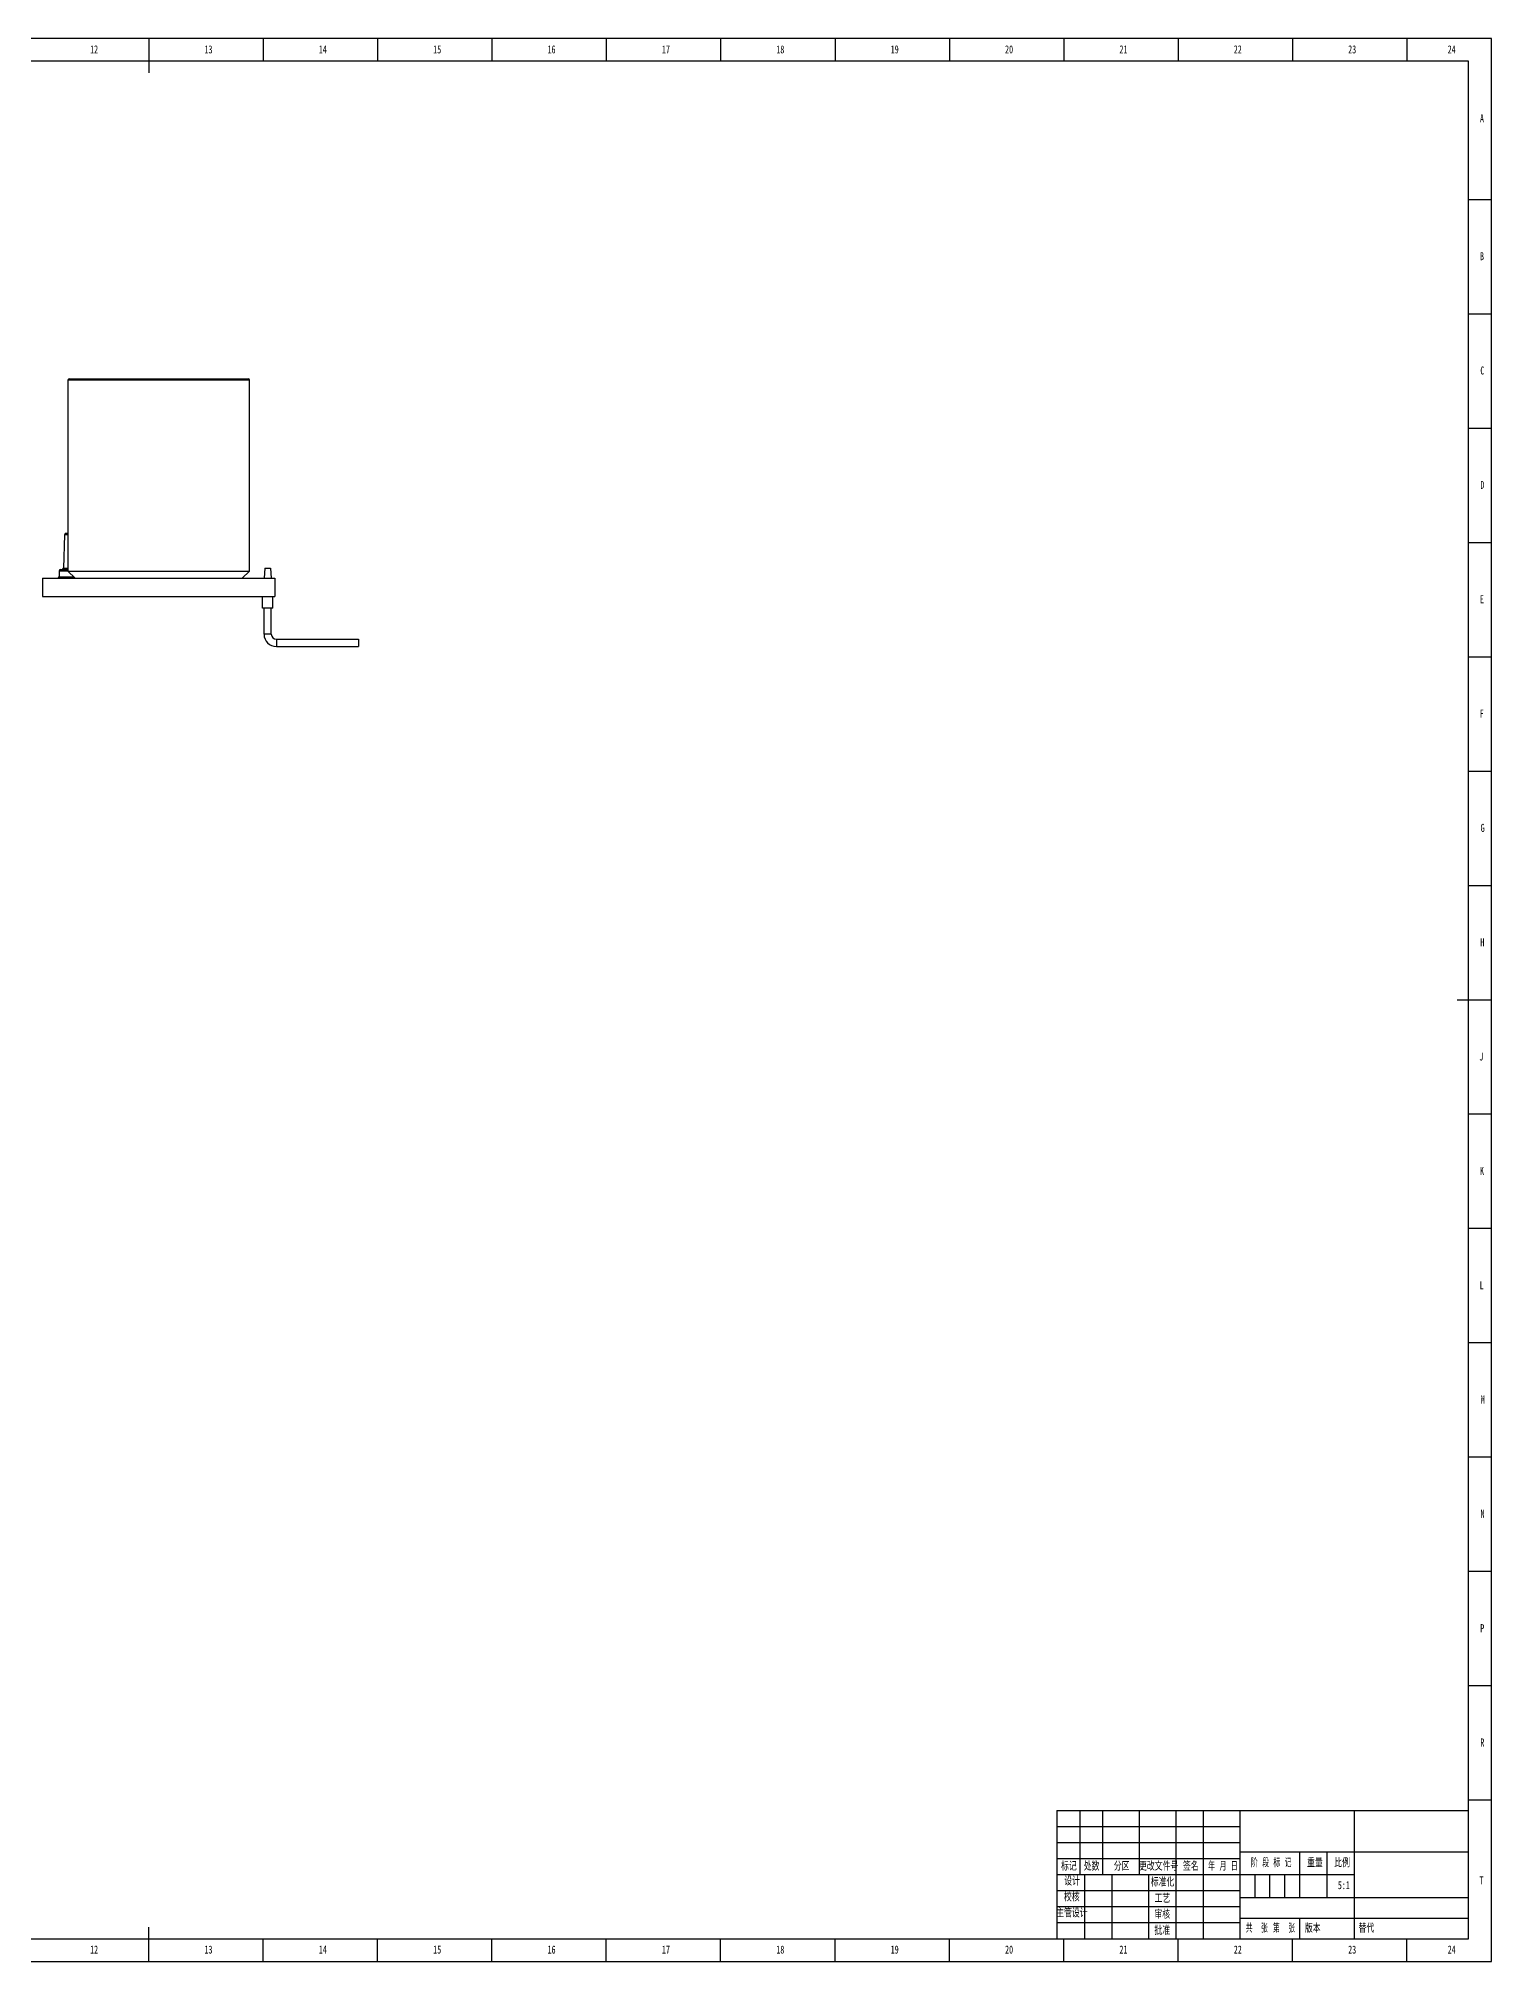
# Model space of a CAD drawing. Header units: millimetres. Extents: x 0 to 1189, y 0 to 841.
# Drawn here: x 554 to 1189, y 0 to 841 of the extents above; entities that cross this region are included whole.
import ezdxf

# ---------------------------------------------------------------- set-up
doc = ezdxf.new("R2010")
doc.units = ezdxf.units.MM
for name, color, linetype in [('10', 7, 'Continuous'), ('5', 7, 'Continuous'), ('9', 7, 'Continuous'), ('SLD-0', 7, 'Continuous')]:
    doc.layers.add(name, color=color, linetype=linetype)
doc.styles.add('SLDTEXTSTYLE0', font='TXT', dxfattribs={"width": 0.7, "bigfont": 'bigfont'})
doc.styles.add('SLDTEXTSTYLE1', font='TXT', dxfattribs={"width": 0.6, "bigfont": 'bigfont'})
doc.styles.add('SLDTEXTSTYLE2', font='TXT', dxfattribs={"width": 0.614286, "bigfont": 'bigfont'})
doc.styles.add('SLDTEXTSTYLE3', font='TXT', dxfattribs={"width": 0.62, "bigfont": 'bigfont'})
doc.styles.add('SLDTEXTSTYLE5', font='TXT', dxfattribs={"width": 0.7})

msp = doc.modelspace()

# ---------------------------------------------------------------- linework, layer by layer
at = {"color": 7, "linetype": 'Continuous', "lineweight": 25}
for p, q in [((566.663, 691.586), (566.663, 608.083)), ((646.038, 691.586), (566.663, 691.586)), ((567.298, 692.221), (645.403, 692.221)), ((646.038, 608.083), (646.038, 691.586)), ((565.196, 623.98), (564.684, 609.331)), ((566.663, 623.98), (565.196, 623.98)), ((565.831, 624.593), (566.663, 624.593)), ((562.758, 608.083), (562.758, 605.543)), ((566.663, 608.083), (562.758, 608.083)), ((562.758, 605.543), (569.203, 605.543)), ((563.393, 608.718), (566.663, 608.718)), ((564.684, 609.331), (566.663, 609.331)), ((566.663, 608.083), (569.838, 604.908)), ((566.663, 608.083), (646.038, 608.083)), ((642.863, 604.908), (646.038, 608.083)), ((652.699, 609.353), (652.388, 604.908)), ((652.699, 609.353), (655.252, 609.353)), ((655.252, 609.353), (655.563, 604.908)), ((555.551, 604.908), (555.551, 596.971)), ((555.551, 604.908), (657.151, 604.908)), ((657.151, 604.908), (657.151, 596.971)), ((555.551, 596.971), (657.151, 596.971)), ((651.753, 591.891), (651.753, 596.971)), ((656.198, 591.891), (651.753, 591.891)), ((652.388, 580.461), (652.388, 591.891)), ((655.563, 580.461), (655.563, 591.891)), ((656.198, 591.891), (656.198, 596.971)), ((655.563, 580.461), (652.388, 580.461)), ((657.786, 578.238), (657.786, 575.063)), ((657.786, 578.238), (693.663, 578.238)), ((657.786, 575.063), (693.663, 575.063)), ((693.663, 578.238), (693.663, 575.063))]:
    msp.add_line(p, q, dxfattribs=at)
for centre, radius, start, end in [((567.298, 691.586), 0.635, 90, 180), ((645.403, 691.586), 0.635, 0, 90), ((565.831, 623.958), 0.635, 90, 178), ((562.123, 605.543), 0.635, 270, 0), ((563.393, 608.083), 0.635, 90, 180), ((564.05, 609.353), 0.635, 270, 358), ((657.786, 580.461), 5.398, 180, 270), ((657.786, 580.461), 2.222, 180, 270)]:
    msp.add_arc(centre, radius, start, end, dxfattribs=at)
at = {"layer": '5', "color": 7}
for p, q in [((1189, 841), (0, 841)), ((1189, 0), (1189, 841)), ((999, 59), (1079, 59)), ((999, 52), (1079, 52)), ((1085.5, 38), (1085.5, 28)), ((1092, 38), (1092, 28)), ((1098.5, 38), (1098.5, 28)), ((0, 0), (1189, 0))]:
    msp.add_line(p, q, dxfattribs=at)
at = {"layer": '5', "lineweight": 25}
for p, q in [((602, 841), (602, 826)), ((1189, 420.5), (1174, 420.5)), ((1105, 18.982), (1105, 10)), ((602, 0), (602, 15))]:
    msp.add_line(p, q, dxfattribs=at)
at = {"layer": '5'}
for p, q in [((652, 841), (652, 831.05)), ((702, 841), (702, 831.05)), ((752, 841), (752, 831.05)), ((802, 841), (802, 831.05)), ((852, 841), (852, 831.05)), ((902, 841), (902, 831.05)), ((952, 841), (952, 831.05)), ((1002, 841), (1002, 831.05)), ((1052, 841), (1052, 831.05)), ((1102, 841), (1102, 831.05)), ((1152, 841), (1152, 831.05)), ((1189, 770.5), (1179, 770.5)), ((1189, 720.5), (1179, 720.5)), ((1189, 670.5), (1179, 670.5)), ((1189, 620.5), (1179, 620.5)), ((1189, 570.5), (1179, 570.5)), ((1189, 520.5), (1179, 520.5)), ((1189, 470.5), (1179, 470.5)), ((1189, 370.5), (1179, 370.5)), ((1189, 320.5), (1179, 320.5)), ((1189, 270.5), (1179, 270.5)), ((1189, 220.5), (1179, 220.5)), ((1189, 170.5), (1179, 170.5)), ((1189, 120.5), (1179, 120.5)), ((1189, 70.5), (1179, 70.5)), ((652, 0), (652, 10)), ((702, 0), (702, 10)), ((752, 0), (752, 10)), ((802, 0), (802, 10)), ((852, 0), (852, 10)), ((902, 0), (902, 10)), ((952, 0), (952, 10)), ((1002, 0), (1002, 10)), ((1052, 0), (1052, 10)), ((1102, 0), (1102, 10)), ((1152, 0), (1152, 10))]:
    msp.add_line(p, q, dxfattribs=at)
at = {"layer": '5', "color": 7, "lineweight": 25}
for p, q in [((1179, 831.05), (25, 831.05)), ((1179, 10), (1179, 831.05)), ((999, 66), (1179, 66)), ((999, 66), (999, 10)), ((1009, 66), (1009, 38)), ((1019, 66), (1019, 38)), ((1035, 66), (1035, 38)), ((1051, 66), (1051, 10)), ((1063, 66), (1063, 10)), ((1079, 66), (1079, 10)), ((1129, 66), (1129, 38)), ((999, 45), (1079, 45)), ((1079, 48), (1179, 48)), ((1105, 48), (1105, 28)), ((1117, 48), (1117, 28)), ((999, 38), (1129, 38)), ((1011, 38), (1011, 10)), ((1023, 38), (1023, 10)), ((1039, 38), (1039, 10)), ((1129, 38), (1129, 10)), ((999, 31), (1079, 31)), ((1079, 28), (1179, 28)), ((999, 24), (1079, 24)), ((999, 17), (1079, 17)), ((1079.006, 18.982), (1179, 18.982)), ((0, 10), (1179, 10))]:
    msp.add_line(p, q, dxfattribs=at)

# ---------------------------------------------------------------- texts
at = {"layer": '10', "char_height": 3.5, "attachment_point": 2}
for s, insert, style in [('12', (578.089, 837.984), 'SLDTEXTSTYLE5'), ('13', (628.089, 837.984), 'SLDTEXTSTYLE5'), ('14', (678.089, 837.984), 'SLDTEXTSTYLE5'), ('15', (728.089, 837.984), 'SLDTEXTSTYLE5'), ('16', (778.091, 837.984), 'SLDTEXTSTYLE5'), ('17', (828.091, 837.984), 'SLDTEXTSTYLE5'), ('18', (878.091, 837.984), 'SLDTEXTSTYLE5'), ('19', (928.091, 837.984), 'SLDTEXTSTYLE5'), ('20', (978.089, 837.984), 'SLDTEXTSTYLE5'), ('21', (1028.089, 837.984), 'SLDTEXTSTYLE5'), ('22', (1078.089, 837.984), 'SLDTEXTSTYLE5'), ('23', (1128.089, 837.984), 'SLDTEXTSTYLE5'), ('24', (1171.589, 837.984), 'SLDTEXTSTYLE5'), ('A', (1184.82, 807.79), 'SLDTEXTSTYLE5'), ('B', (1184.82, 747.54), 'SLDTEXTSTYLE5'), ('C', (1184.982, 697.54), 'SLDTEXTSTYLE5'), ('D', (1184.984, 647.54), 'SLDTEXTSTYLE5'), ('E', (1184.818, 597.54), 'SLDTEXTSTYLE5'), ('F', (1184.779, 547.54), 'SLDTEXTSTYLE5'), ('G', (1185.094, 497.54), 'SLDTEXTSTYLE5'), ('H', (1184.984, 447.54), 'SLDTEXTSTYLE5'), ('J', (1184.515, 397.54), 'SLDTEXTSTYLE5'), ('K', (1184.82, 347.54), 'SLDTEXTSTYLE5'), ('L', (1184.681, 297.54), 'SLDTEXTSTYLE5'), ('M', (1185.207, 247.54), 'SLDTEXTSTYLE5'), ('N', (1185.103, 197.54), 'SLDTEXTSTYLE5'), ('P', (1184.944, 147.54), 'SLDTEXTSTYLE5'), ('R', (1184.984, 97.54), 'SLDTEXTSTYLE5'), ('T', (1184.656, 37.234), 'SLDTEXTSTYLE5'), ('校核', (1005.494, 29.857), 'SLDTEXTSTYLE0'), ('主管设计', (1005.562, 22.83), 'SLDTEXTSTYLE0'), ('12', (578.089, 6.984), 'SLDTEXTSTYLE5'), ('13', (628.089, 6.984), 'SLDTEXTSTYLE5'), ('14', (678.089, 6.984), 'SLDTEXTSTYLE5'), ('15', (728.089, 6.984), 'SLDTEXTSTYLE5'), ('16', (778.091, 6.984), 'SLDTEXTSTYLE5'), ('17', (828.091, 6.984), 'SLDTEXTSTYLE5'), ('18', (878.091, 6.984), 'SLDTEXTSTYLE5'), ('19', (928.091, 6.984), 'SLDTEXTSTYLE5'), ('20', (978.089, 6.984), 'SLDTEXTSTYLE5'), ('21', (1028.089, 6.984), 'SLDTEXTSTYLE5'), ('22', (1078.089, 6.984), 'SLDTEXTSTYLE5'), ('23', (1128.089, 6.984), 'SLDTEXTSTYLE5'), ('24', (1171.589, 6.984), 'SLDTEXTSTYLE5')]:
    msp.add_mtext(s, dxfattribs=dict(at, insert=insert, style=style))
at = {"layer": '10', "color": 7, "insert": (1110.844, 16.188), "char_height": 3.5, "attachment_point": 2, "style": 'SLDTEXTSTYLE0'}
msp.add_mtext('版本', dxfattribs=at)
at = {"layer": '9', "color": 7, "char_height": 3.5, "attachment_point": 2}
for s, insert, style in [('标记', (1004.245, 43.306), 'SLDTEXTSTYLE0'), ('处数', (1014.171, 43.306), 'SLDTEXTSTYLE0'), ('分区', (1027.308, 43.306), 'SLDTEXTSTYLE0'), ('更改文件号', (1043.482, 43.306), 'SLDTEXTSTYLE0'), ('签名', (1057.537, 43.306), 'SLDTEXTSTYLE0'), ('年 月 日', (1071.61, 43.306), 'SLDTEXTSTYLE3'), ('阶 段 标 记', (1092.651, 44.81), 'SLDTEXTSTYLE2'), ('重量', (1111.794, 44.81), 'SLDTEXTSTYLE0'), ('比例', (1123.679, 44.81), 'SLDTEXTSTYLE0'), ('设计', (1005.645, 36.767), 'SLDTEXTSTYLE0'), ('标准化', (1045.185, 36.358), 'SLDTEXTSTYLE0'), ('工艺', (1045.075, 29.23), 'SLDTEXTSTYLE0'), ('审核', (1045.075, 22.249), 'SLDTEXTSTYLE0'), ('批准', (1045.075, 15.216), 'SLDTEXTSTYLE0'), ('共  张', (1086.383, 16.188), 'SLDTEXTSTYLE1'), ('第  张', (1098.274, 16.188), 'SLDTEXTSTYLE1')]:
    msp.add_mtext(s, dxfattribs=dict(at, insert=insert, style=style))
at = {"layer": 'SLD-0', "char_height": 3.5}
for s, insert, attachment_point, style in [('5:1', (1124.437, 35.158), 2, 'SLDTEXTSTYLE5'), ('替代', (1130.851, 16.188), 1, 'SLDTEXTSTYLE0')]:
    msp.add_mtext(s, dxfattribs=dict(at, insert=insert, attachment_point=attachment_point, style=style))

doc.saveas('drawing.dxf')
